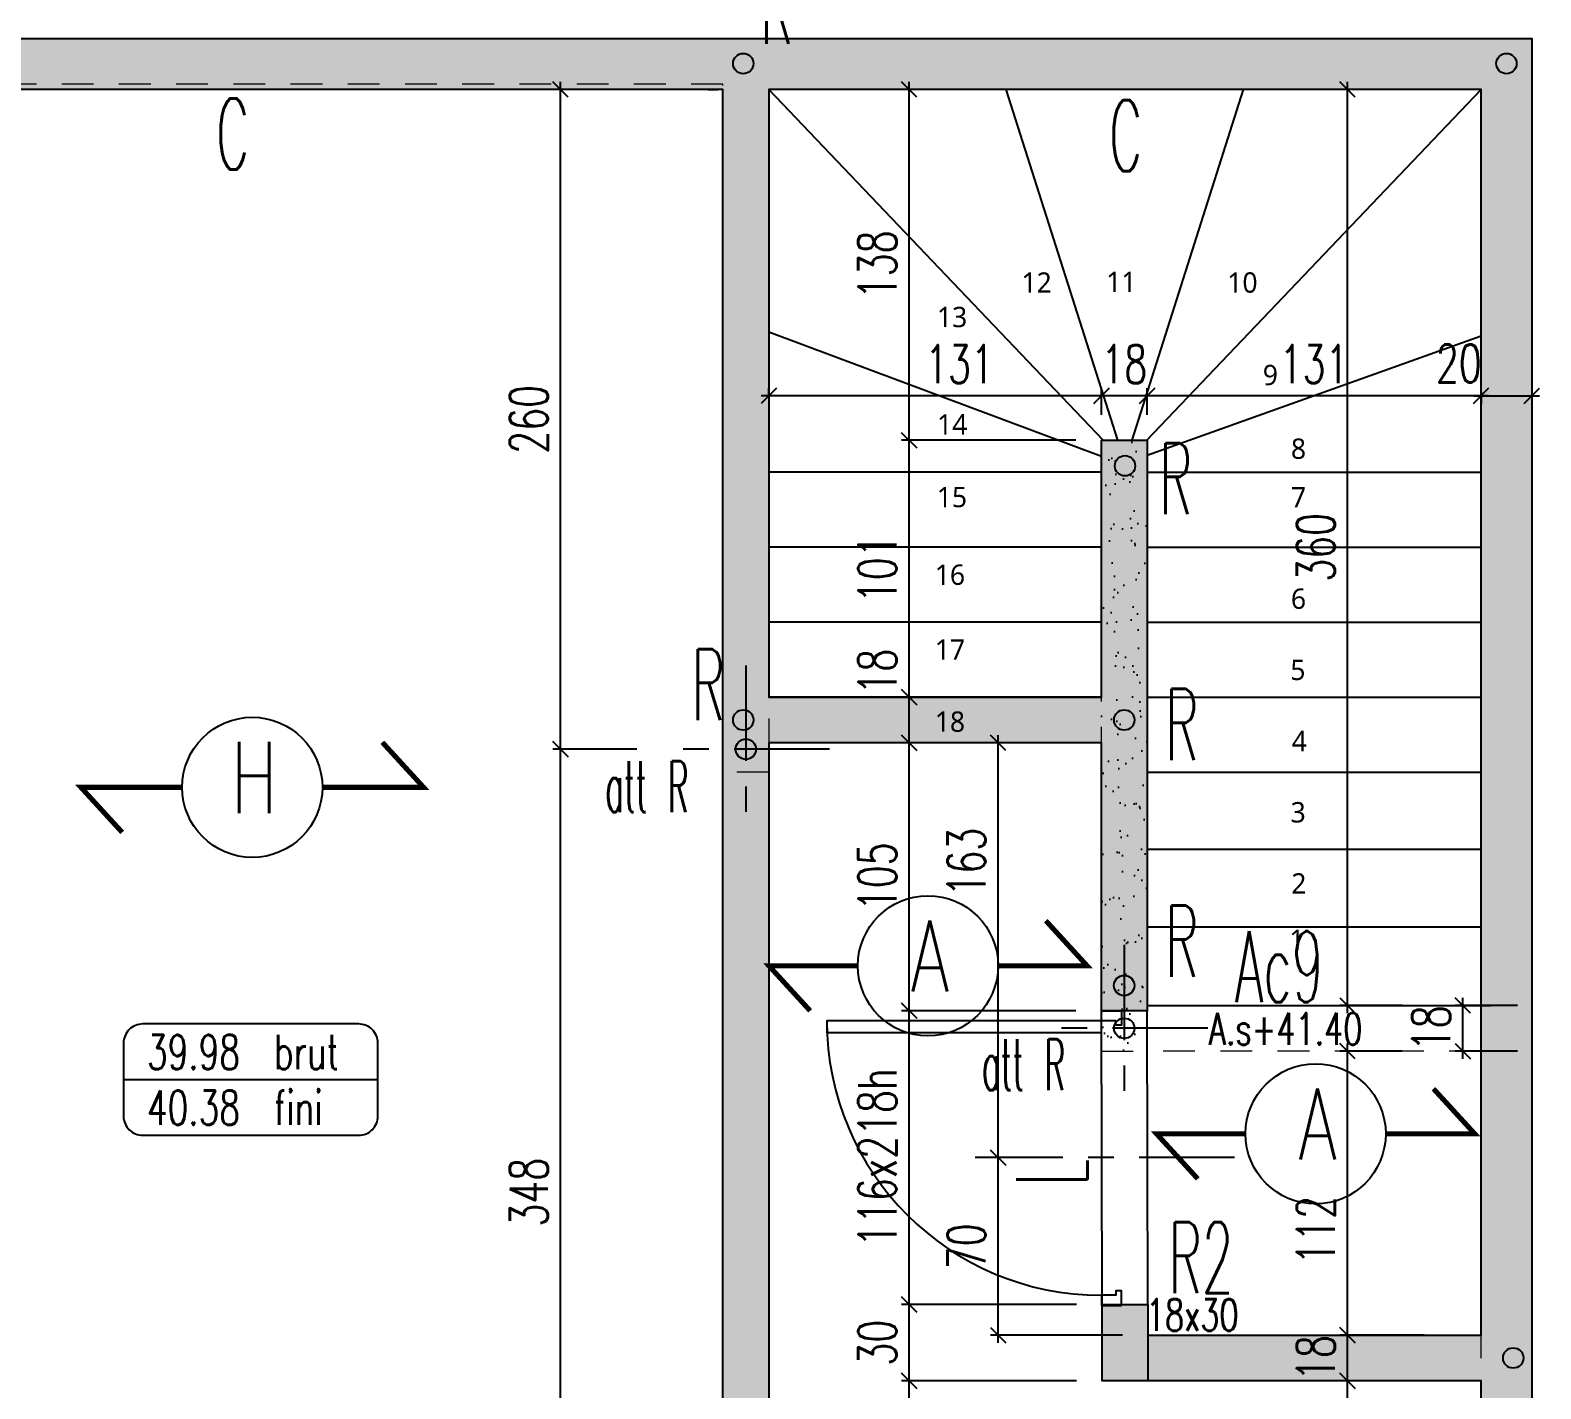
# Model space of a CAD drawing. Extents: x 308 to 437, y -199 to -146.
# Drawn here: x 398.06 to 404, y -170.17 to -164.83 of the extents above; entities that cross this region are included whole.
import ezdxf
from ezdxf.enums import TextEntityAlignment as Align

# ---------------------------------------------------------------- set-up
doc = ezdxf.new("R2010")
doc.units = 0
doc.header["$LTSCALE"] = 0.5
doc.header["$MEASUREMENT"] = 0
for name, pattern in [('AXES2', [1.125, 0.75, -0.125, 0.125, -0.125]), ('CACHE', [0.375, 0.25, -0.125]), ('CACHE2', [0.1875, 0.125, -0.0625]), ('DISCONTINU2', [0.375, 0.25, -0.125])]:
    doc.linetypes.add(name, pattern=pattern)
doc.layers.get('0').update_dxf_attribs({"linetype": 'CONTINUOUS'})
doc.layers.get('DEFPOINTS').update_dxf_attribs({"linetype": 'CONTINUOUS'})
for name, color, linetype in [('1_AJSA_circulv', 142, 'CONTINUOUS'), ('AXES', 6, 'AXES2'), ('COTATION', 7, 'CONTINUOUS'), ('HABILLAGE', 7, 'CONTINUOUS'), ('MURS', 3, 'CONTINUOUS'), ('PLANCHER', 7, 'CONTINUOUS'), ('POCHAGE', 254, 'CONTINUOUS'), ('POTEAUX', 1, 'CONTINUOUS'), ('POUTRES', 2, 'CONTINUOUS'), ('R-1', 7, 'DISCONTINU2'), ('RAID', 1, 'CONTINUOUS'), ('RDC', 7, 'DISCONTINU2'), ('REPERAGE', 4, 'CONTINUOUS'), ('REPERE-CHAI', 4, 'CONTINUOUS'), ('REPERE-POUT', 4, 'CONTINUOUS'), ('REPERE-RAID', 4, 'CONTINUOUS')]:
    doc.layers.add(name, color=color, linetype=linetype)
doc.styles.add('ROMANS8', font='romans.shx', dxfattribs={"width": 0.7})
doc.styles.get("Standard").update_dxf_attribs({"font": 'txt.shx'})
doc.styles.add('Trebuchet MS_3', font='trebuc.ttf', dxfattribs={"height": 200})
doc.dimstyles.new('COT50 cm', dxfattribs={"dimtxt": 0.15, "dimasz": 0.06, "dimexe": 0.03, "dimexo": 0.1, "dimgap": 0.05, "dimtad": 1, "dimdec": 0, "dimlfac": 100, "dimzin": 0, "dimdsep": 46, "dimtxsty": 'ROMANS8', "dimblk1": 'OBLIQUE', "dimblk2": 'OBLIQUE', "dimsah": 1, "dimcen": 0.03, "dimdle": 0.03, "dimclrt": 1, "dimadec": 0, "dimazin": 0, "dimtfac": 1, "dimtdec": 0, "dimtmove": 0, "dimatfit": 3, "dimfxl": 0, "dimtolj": 1, "dimtzin": 0, "dimlwd": -1, "dimlwe": -1, "dimarcsym": 0})
pattern_1 = [(37.5, (-513.79323, 160.44126), (-0.004409535, 0.134877664), [0, -0.1064, 0, -0.119, 0, -0.11375]), (7.5, (-513.79323, 160.44126), (0.12388437, 0.197550225), [0, -0.0574, 0, -0.0959, 0, -0.03675]), (327.5, (-513.87933, 160.44126), (0.21798993, 0.000396134), [0, -0.035, 0, -0.126, 0, -0.1645]), (317.5, (-513.87933, 160.44126), (0.21042886, 0.06143729), [0, -0.0175, 0, -0.0826, 0, -0.0945])]

# ---------------------------------------------------------------- blocks, each defined once
blk = doc.blocks.new('139')
at = {"layer": 'HABILLAGE', "color": 7}
blk.add_line((-0.6648, 0), (0.6648, 0), dxfattribs=at)
at = {"layer": 'HABILLAGE'}
blk.add_lwpolyline([(-0.5648, -0.291), (0.5648, -0.291, 0.414214), (0.6648, -0.191), (0.6648, 0.191, 0.414214), (0.5648, 0.291), (-0.5648, 0.291, 0.414214), (-0.6648, 0.191), (-0.6648, -0.191, 0.414214)], format="xyb", close=True, dxfattribs=at)
at = {"layer": 'HABILLAGE', "color": 1, "width": 0.7}
for s, p in [('brut', (0.1215, 0.054)), ('fini', (0.1215, -0.237))]:
    blk.add_text(s, height=0.18, dxfattribs=at).set_placement(p)
for tag, p in [('NIVBRUT', (-0.5425, 0.054)), ('NIVFINI', (-0.5425, -0.237))]:
    blk.add_attdef(tag, p, '', height=0.18, dxfattribs=at)
blk = doc.blocks.new('_Oblique')
at = {"layer": 'COTATION', "color": 0, "lineweight": -2}
blk.add_line((-0.5, -0.5), (0.5, 0.5), dxfattribs=at)
blk = doc.blocks.new('*D883')
at = {"layer": 'COTATION', "color": 0, "transparency": 16777216}
for p, q in [((403.9699, -162.5963), (403.9699, -161.5663)), ((410.7197, -162.5963), (410.7197, -161.5663)), ((403.9399, -161.5963), (410.7497, -161.5963))]:
    blk.add_line(p, q, dxfattribs=at)
at = {"layer": 'DEFPOINTS', "color": 0, "transparency": 16777216}
for p in [(410.7197, -161.5963), (403.9699, -164.2028), (410.7197, -164.8613)]:
    blk.add_point(p, dxfattribs=at)
at = {"layer": 'COTATION', "color": 0, "transparency": 16777216, "xscale": 0.06, "yscale": 0.06, "zscale": 0.06, "rotation": 180}
blk.add_blockref('_Oblique', (403.9699, -161.5963), dxfattribs=at)
at = {"layer": 'COTATION', "color": 0, "transparency": 16777216, "xscale": 0.06, "yscale": 0.06, "zscale": 0.06}
blk.add_blockref('_Oblique', (410.7197, -161.5963), dxfattribs=at)
at = {"layer": 'COTATION', "color": 1, "transparency": 16777216, "insert": (407.3448, -161.4713), "char_height": 0.15, "attachment_point": 5, "style": 'ROMANS8'}
blk.add_mtext('\\A1;675', dxfattribs=at)
blk = doc.blocks.new('*D899')
at = {"layer": 'COTATION', "color": 0, "transparency": 16777216}
for p, q in [((384.5527, -164.5643), (384.5527, -163.9556)), ((403.9697, -164.7613), (403.9697, -163.9556)), ((384.5227, -163.9856), (403.9997, -163.9856))]:
    blk.add_line(p, q, dxfattribs=at)
at = {"layer": 'DEFPOINTS', "color": 0, "transparency": 16777216}
for p in [(403.9697, -163.9856), (384.5527, -164.6643), (403.9697, -164.8613)]:
    blk.add_point(p, dxfattribs=at)
at = {"layer": 'COTATION', "color": 0, "transparency": 16777216, "xscale": 0.06, "yscale": 0.06, "zscale": 0.06, "rotation": 180}
blk.add_blockref('_Oblique', (384.5527, -163.9856), dxfattribs=at)
at = {"layer": 'COTATION', "color": 0, "transparency": 16777216, "xscale": 0.06, "yscale": 0.06, "zscale": 0.06}
blk.add_blockref('_Oblique', (403.9697, -163.9856), dxfattribs=at)
at = {"layer": 'COTATION', "color": 1, "transparency": 16777216, "insert": (394.2612, -163.8606), "char_height": 0.15, "attachment_point": 5, "style": 'ROMANS8'}
blk.add_mtext('\\A1;1942', dxfattribs=at)
blk = doc.blocks.new('*D900')
at = {"layer": 'COTATION', "color": 0, "transparency": 16777216}
for p, q in [((403.9697, -164.7613), (403.9697, -163.9556)), ((404.0097, -164.7613), (404.0097, -163.9556)), ((403.9697, -163.9856), (403.9097, -163.9856)), ((403.9697, -163.9856), (404.0097, -163.9856)), ((404.0097, -163.9856), (404.0697, -163.9856))]:
    blk.add_line(p, q, dxfattribs=at)
at = {"layer": 'DEFPOINTS', "color": 0, "transparency": 16777216}
for p in [(404.0097, -163.9856), (403.9697, -164.8613), (404.0097, -164.8613)]:
    blk.add_point(p, dxfattribs=at)
at = {"layer": 'COTATION', "color": 0, "transparency": 16777216, "xscale": 0.06, "yscale": 0.06, "zscale": 0.06}
blk.add_blockref('_Oblique', (403.9697, -163.9856), dxfattribs=at)
at = {"layer": 'COTATION', "color": 0, "transparency": 16777216, "xscale": 0.06, "yscale": 0.06, "zscale": 0.06, "rotation": 180}
blk.add_blockref('_Oblique', (404.0097, -163.9856), dxfattribs=at)
at = {"layer": 'COTATION', "color": 1, "transparency": 16777216, "insert": (403.9222, -163.7753), "char_height": 0.15, "attachment_point": 5, "style": 'ROMANS8'}
blk.add_mtext('\\A1;4', dxfattribs=at)
blk = doc.blocks.new('*D901')
at = {"layer": 'COTATION', "color": 0, "transparency": 16777216}
for p, q in [((404.0097, -164.7613), (404.0097, -163.9556)), ((404.4496, -164.5224), (404.4496, -163.9556)), ((403.9797, -163.9856), (404.4796, -163.9856))]:
    blk.add_line(p, q, dxfattribs=at)
at = {"layer": 'DEFPOINTS', "color": 0, "transparency": 16777216}
for p in [(404.4496, -163.9856), (404.4496, -164.6224), (404.0097, -164.8613)]:
    blk.add_point(p, dxfattribs=at)
at = {"layer": 'COTATION', "color": 0, "transparency": 16777216, "xscale": 0.06, "yscale": 0.06, "zscale": 0.06, "rotation": 180}
blk.add_blockref('_Oblique', (404.0097, -163.9856), dxfattribs=at)
at = {"layer": 'COTATION', "color": 0, "transparency": 16777216, "xscale": 0.06, "yscale": 0.06, "zscale": 0.06}
blk.add_blockref('_Oblique', (404.4496, -163.9856), dxfattribs=at)
at = {"layer": 'COTATION', "color": 1, "transparency": 16777216, "insert": (404.2296, -163.8606), "char_height": 0.15, "attachment_point": 5, "style": 'ROMANS8'}
blk.add_mtext('\\A1;44', dxfattribs=at)
blk = doc.blocks.new('*D1188')
at = {"layer": 'COTATION', "color": 0, "transparency": 16777216}
for p, q in [((400.1499, -171.1712), (400.1499, -167.6266)), ((400.4496, -167.6566), (400.1199, -167.6566)), ((400.1499, -171.1412), (400.1199, -171.1412))]:
    blk.add_line(p, q, dxfattribs=at)
at = {"layer": 'DEFPOINTS', "color": 0, "transparency": 16777216}
for p in [(400.1499, -167.6566), (400.5496, -167.6566), (400.2347, -171.1412)]:
    blk.add_point(p, dxfattribs=at)
at = {"layer": 'COTATION', "color": 0, "transparency": 16777216, "xscale": 0.06, "yscale": 0.06, "zscale": 0.06}
for p, rotation in [((400.1499, -167.6566), 90), ((400.1499, -171.1412), 270)]:
    blk.add_blockref('_Oblique', p, dxfattribs=dict(at, rotation=rotation))
at = {"layer": 'COTATION', "color": 1, "transparency": 16777216, "insert": (400.0249, -169.3989), "char_height": 0.15, "attachment_point": 5, "rotation": 90, "style": 'ROMANS8'}
blk.add_mtext('\\A1;348', dxfattribs=at)
blk = doc.blocks.new('*D1189')
at = {"layer": 'COTATION', "color": 0, "transparency": 16777216}
for p, q in [((400.4001, -165.0614), (400.1199, -165.0614)), ((400.1499, -167.6866), (400.1499, -165.0314)), ((400.4496, -167.6566), (400.1199, -167.6566))]:
    blk.add_line(p, q, dxfattribs=at)
at = {"layer": 'DEFPOINTS', "color": 0, "transparency": 16777216}
for p in [(400.1499, -165.0614), (400.5001, -165.0614), (400.5496, -167.6566)]:
    blk.add_point(p, dxfattribs=at)
at = {"layer": 'COTATION', "color": 0, "transparency": 16777216, "xscale": 0.06, "yscale": 0.06, "zscale": 0.06}
for p, rotation in [((400.1499, -165.0614), 90), ((400.1499, -167.6566), 270)]:
    blk.add_blockref('_Oblique', p, dxfattribs=dict(at, rotation=rotation))
at = {"layer": 'COTATION', "color": 1, "transparency": 16777216, "insert": (400.0249, -166.359), "char_height": 0.15, "attachment_point": 5, "rotation": 90, "style": 'ROMANS8'}
blk.add_mtext('\\A1;260', dxfattribs=at)
blk = doc.blocks.new('*D1190')
at = {"layer": 'COTATION', "color": 0, "transparency": 16777216}
for p, q in [((401.5207, -171.4763), (401.5207, -170.111)), ((402.1793, -170.141), (401.4907, -170.141)), ((402.1175, -171.4463), (401.4907, -171.4463))]:
    blk.add_line(p, q, dxfattribs=at)
at = {"layer": 'DEFPOINTS', "color": 0, "transparency": 16777216}
for p in [(401.5207, -170.141), (402.2793, -170.141), (402.2175, -171.4463)]:
    blk.add_point(p, dxfattribs=at)
at = {"layer": 'COTATION', "color": 0, "transparency": 16777216, "xscale": 0.06, "yscale": 0.06, "zscale": 0.06}
for p, rotation in [((401.5207, -170.141), 90), ((401.5207, -171.4463), 270)]:
    blk.add_blockref('_Oblique', p, dxfattribs=dict(at, rotation=rotation))
at = {"layer": 'COTATION', "color": 1, "transparency": 16777216, "insert": (401.3957, -170.7936), "char_height": 0.15, "attachment_point": 5, "rotation": 90, "style": 'ROMANS8'}
blk.add_mtext('\\A1;131', dxfattribs=at)
blk = doc.blocks.new('*D1191')
at = {"layer": 'COTATION', "color": 0, "transparency": 16777216}
for p, q in [((401.5207, -170.171), (401.5207, -169.811)), ((402.1792, -169.841), (401.4907, -169.841)), ((402.1793, -170.141), (401.4907, -170.141))]:
    blk.add_line(p, q, dxfattribs=at)
at = {"layer": 'DEFPOINTS', "color": 0, "transparency": 16777216}
for p in [(401.5207, -169.841), (402.2792, -169.841), (402.2793, -170.141)]:
    blk.add_point(p, dxfattribs=at)
at = {"layer": 'COTATION', "color": 0, "transparency": 16777216, "xscale": 0.06, "yscale": 0.06, "zscale": 0.06}
for p, rotation in [((401.5207, -169.841), 90), ((401.5207, -170.141), 270)]:
    blk.add_blockref('_Oblique', p, dxfattribs=dict(at, rotation=rotation))
at = {"layer": 'COTATION', "color": 1, "transparency": 16777216, "insert": (401.3957, -169.991), "char_height": 0.15, "attachment_point": 5, "rotation": 90, "style": 'ROMANS8'}
blk.add_mtext('\\A1;30', dxfattribs=at)
blk = doc.blocks.new('*D1192')
at = {"layer": 'COTATION', "color": 0, "transparency": 16777216}
for p, q in [((402.1766, -168.685), (401.4907, -168.685)), ((401.5207, -169.871), (401.5207, -168.655)), ((402.1792, -169.841), (401.4907, -169.841))]:
    blk.add_line(p, q, dxfattribs=at)
at = {"layer": 'DEFPOINTS', "color": 0, "transparency": 16777216}
for p in [(401.5207, -168.685), (402.2766, -168.685), (402.2792, -169.841)]:
    blk.add_point(p, dxfattribs=at)
at = {"layer": 'COTATION', "color": 0, "transparency": 16777216, "xscale": 0.06, "yscale": 0.06, "zscale": 0.06}
for p, rotation in [((401.5207, -168.685), 90), ((401.5207, -169.841), 270)]:
    blk.add_blockref('_Oblique', p, dxfattribs=dict(at, rotation=rotation))
at = {"layer": 'COTATION', "color": 1, "transparency": 16777216, "insert": (401.3957, -169.263), "char_height": 0.15, "attachment_point": 5, "rotation": 90, "style": 'ROMANS8'}
blk.add_mtext('\\A1;116x218h', dxfattribs=at)
blk = doc.blocks.new('*D1193')
at = {"layer": 'COTATION', "color": 0, "transparency": 16777216}
for p, q in [((401.9978, -167.6317), (401.4907, -167.6317)), ((401.5207, -168.715), (401.5207, -167.6017)), ((402.1766, -168.685), (401.4907, -168.685))]:
    blk.add_line(p, q, dxfattribs=at)
at = {"layer": 'DEFPOINTS', "color": 0, "transparency": 16777216}
for p in [(401.5207, -167.6317), (402.0978, -167.6317), (402.2766, -168.685)]:
    blk.add_point(p, dxfattribs=at)
at = {"layer": 'COTATION', "color": 0, "transparency": 16777216, "xscale": 0.06, "yscale": 0.06, "zscale": 0.06}
for p, rotation in [((401.5207, -167.6317), 90), ((401.5207, -168.685), 270)]:
    blk.add_blockref('_Oblique', p, dxfattribs=dict(at, rotation=rotation))
at = {"layer": 'COTATION', "color": 1, "transparency": 16777216, "insert": (401.3957, -168.1583), "char_height": 0.15, "attachment_point": 5, "rotation": 90, "style": 'ROMANS8'}
blk.add_mtext('\\A1;105', dxfattribs=at)
blk = doc.blocks.new('*D1194')
at = {"layer": 'COTATION', "color": 0, "transparency": 16777216}
for p, q in [((401.9978, -167.4516), (401.4907, -167.4516)), ((401.5207, -167.6617), (401.5207, -167.4216)), ((401.9978, -167.6317), (401.4907, -167.6317))]:
    blk.add_line(p, q, dxfattribs=at)
at = {"layer": 'DEFPOINTS', "color": 0, "transparency": 16777216}
for p in [(401.5207, -167.4516), (402.0978, -167.4516), (402.0978, -167.6317)]:
    blk.add_point(p, dxfattribs=at)
at = {"layer": 'COTATION', "color": 0, "transparency": 16777216, "xscale": 0.06, "yscale": 0.06, "zscale": 0.06}
for p, rotation in [((401.5207, -167.4516), 90), ((401.5207, -167.6317), 270)]:
    blk.add_blockref('_Oblique', p, dxfattribs=dict(at, rotation=rotation))
at = {"layer": 'COTATION', "color": 1, "transparency": 16777216, "insert": (401.3957, -167.3516), "char_height": 0.15, "attachment_point": 5, "rotation": 90, "style": 'ROMANS8'}
blk.add_mtext('\\A1;18', dxfattribs=at)
blk = doc.blocks.new('*D1195')
at = {"layer": 'COTATION', "color": 0, "transparency": 16777216}
for p, q in [((402.1767, -166.4416), (401.4907, -166.4416)), ((401.5207, -167.4816), (401.5207, -166.4116)), ((401.9978, -167.4516), (401.4907, -167.4516))]:
    blk.add_line(p, q, dxfattribs=at)
at = {"layer": 'DEFPOINTS', "color": 0, "transparency": 16777216}
for p in [(401.5207, -166.4416), (402.2767, -166.4416), (402.0978, -167.4516)]:
    blk.add_point(p, dxfattribs=at)
at = {"layer": 'COTATION', "color": 0, "transparency": 16777216, "xscale": 0.06, "yscale": 0.06, "zscale": 0.06}
for p, rotation in [((401.5207, -166.4416), 90), ((401.5207, -167.4516), 270)]:
    blk.add_blockref('_Oblique', p, dxfattribs=dict(at, rotation=rotation))
at = {"layer": 'COTATION', "color": 1, "transparency": 16777216, "insert": (401.3957, -166.9466), "char_height": 0.15, "attachment_point": 5, "rotation": 90, "style": 'ROMANS8'}
blk.add_mtext('\\A1;101', dxfattribs=at)
blk = doc.blocks.new('*D1196')
at = {"layer": 'COTATION', "color": 0, "transparency": 16777216}
for p, q in [((401.9883, -165.0613), (401.4907, -165.0613)), ((401.5207, -166.4716), (401.5207, -165.0313)), ((402.1767, -166.4416), (401.4907, -166.4416))]:
    blk.add_line(p, q, dxfattribs=at)
at = {"layer": 'DEFPOINTS', "color": 0, "transparency": 16777216}
for p in [(401.5207, -165.0613), (402.0883, -165.0613), (402.2767, -166.4416)]:
    blk.add_point(p, dxfattribs=at)
at = {"layer": 'COTATION', "color": 0, "transparency": 16777216, "xscale": 0.06, "yscale": 0.06, "zscale": 0.06}
for p, rotation in [((401.5207, -165.0613), 90), ((401.5207, -166.4416), 270)]:
    blk.add_blockref('_Oblique', p, dxfattribs=dict(at, rotation=rotation))
at = {"layer": 'COTATION', "color": 1, "transparency": 16777216, "insert": (401.3957, -165.7514), "char_height": 0.15, "attachment_point": 5, "rotation": 90, "style": 'ROMANS8'}
blk.add_mtext('\\A1;138', dxfattribs=at)
blk = doc.blocks.new('*D1202')
at = {"layer": 'COTATION', "color": 0, "transparency": 16777216}
for p, q in [((403.2449, -171.4763), (403.2449, -170.111)), ((403.5455, -170.141), (403.2149, -170.141)), ((403.4483, -171.4463), (403.2149, -171.4463))]:
    blk.add_line(p, q, dxfattribs=at)
at = {"layer": 'DEFPOINTS', "color": 0, "transparency": 16777216}
for p in [(403.2449, -170.141), (403.6455, -170.141), (403.5483, -171.4463)]:
    blk.add_point(p, dxfattribs=at)
at = {"layer": 'COTATION', "color": 0, "transparency": 16777216, "xscale": 0.06, "yscale": 0.06, "zscale": 0.06}
for p, rotation in [((403.2449, -170.141), 90), ((403.2449, -171.4463), 270)]:
    blk.add_blockref('_Oblique', p, dxfattribs=dict(at, rotation=rotation))
at = {"layer": 'COTATION', "color": 1, "transparency": 16777216, "insert": (403.1199, -170.8995), "char_height": 0.15, "attachment_point": 5, "rotation": 90, "style": 'ROMANS8'}
blk.add_mtext('\\A1;131', dxfattribs=at)
blk = doc.blocks.new('*D1203')
at = {"layer": 'COTATION', "color": 0, "transparency": 16777216}
for p, q in [((403.2449, -170.171), (403.2449, -169.9309)), ((403.5455, -169.9609), (403.2149, -169.9609)), ((403.5455, -170.141), (403.2149, -170.141))]:
    blk.add_line(p, q, dxfattribs=at)
at = {"layer": 'DEFPOINTS', "color": 0, "transparency": 16777216}
for p in [(403.2449, -169.9609), (403.6455, -169.9609), (403.6455, -170.141)]:
    blk.add_point(p, dxfattribs=at)
at = {"layer": 'COTATION', "color": 0, "transparency": 16777216, "xscale": 0.06, "yscale": 0.06, "zscale": 0.06}
for p, rotation in [((403.2449, -169.9609), 90), ((403.2449, -170.141), 270)]:
    blk.add_blockref('_Oblique', p, dxfattribs=dict(at, rotation=rotation))
at = {"layer": 'COTATION', "color": 1, "transparency": 16777216, "insert": (403.1199, -170.051), "char_height": 0.15, "attachment_point": 5, "rotation": 90, "style": 'ROMANS8'}
blk.add_mtext('\\A1;18', dxfattribs=at)
blk = doc.blocks.new('*D1204')
at = {"layer": 'COTATION', "color": 0, "transparency": 16777216}
for p, q in [((403.2449, -169.9909), (403.2449, -168.8142)), ((403.4597, -168.8442), (403.2149, -168.8442)), ((403.5455, -169.9609), (403.2149, -169.9609))]:
    blk.add_line(p, q, dxfattribs=at)
at = {"layer": 'DEFPOINTS', "color": 0, "transparency": 16777216}
for p in [(403.2449, -168.8442), (403.5597, -168.8442), (403.6455, -169.9609)]:
    blk.add_point(p, dxfattribs=at)
at = {"layer": 'COTATION', "color": 0, "transparency": 16777216, "xscale": 0.06, "yscale": 0.06, "zscale": 0.06}
for p, rotation in [((403.2449, -168.8442), 90), ((403.2449, -169.9609), 270)]:
    blk.add_blockref('_Oblique', p, dxfattribs=dict(at, rotation=rotation))
at = {"layer": 'COTATION', "color": 1, "transparency": 16777216, "insert": (403.1199, -169.5489), "char_height": 0.15, "attachment_point": 5, "rotation": 90, "style": 'ROMANS8'}
blk.add_mtext('\\A1;112', dxfattribs=at)
blk = doc.blocks.new('*D1205')
at = {"layer": 'COTATION', "color": 0, "transparency": 16777216}
for p, q in [((403.6984, -168.8742), (403.6984, -168.6342)), ((403.9133, -168.6642), (403.6684, -168.6642)), ((403.9133, -168.8442), (403.6684, -168.8442))]:
    blk.add_line(p, q, dxfattribs=at)
at = {"layer": 'DEFPOINTS', "color": 0, "transparency": 16777216}
for p in [(403.6984, -168.6642), (404.0133, -168.6642), (404.0133, -168.8442)]:
    blk.add_point(p, dxfattribs=at)
at = {"layer": 'COTATION', "color": 0, "transparency": 16777216, "xscale": 0.06, "yscale": 0.06, "zscale": 0.06}
for p, rotation in [((403.6984, -168.6642), 90), ((403.6984, -168.8442), 270)]:
    blk.add_blockref('_Oblique', p, dxfattribs=dict(at, rotation=rotation))
at = {"layer": 'COTATION', "color": 1, "transparency": 16777216, "insert": (403.5734, -168.7542), "char_height": 0.15, "attachment_point": 5, "rotation": 90, "style": 'ROMANS8'}
blk.add_mtext('\\A1;18', dxfattribs=at)
blk = doc.blocks.new('*D1206')
at = {"layer": 'COTATION', "color": 0, "transparency": 16777216}
for p, q in [((403.5108, -165.0613), (403.2149, -165.0613)), ((403.2449, -168.6942), (403.2449, -165.0313)), ((403.4597, -168.6642), (403.2149, -168.6642))]:
    blk.add_line(p, q, dxfattribs=at)
at = {"layer": 'DEFPOINTS', "color": 0, "transparency": 16777216}
for p in [(403.2449, -165.0613), (403.6108, -165.0613), (403.5597, -168.6642)]:
    blk.add_point(p, dxfattribs=at)
at = {"layer": 'COTATION', "color": 0, "transparency": 16777216, "xscale": 0.06, "yscale": 0.06, "zscale": 0.06}
for p, rotation in [((403.2449, -165.0613), 90), ((403.2449, -168.6642), 270)]:
    blk.add_blockref('_Oblique', p, dxfattribs=dict(at, rotation=rotation))
at = {"layer": 'COTATION', "color": 1, "transparency": 16777216, "insert": (403.1199, -166.8627), "char_height": 0.15, "attachment_point": 5, "rotation": 90, "style": 'ROMANS8'}
blk.add_mtext('\\A1;360', dxfattribs=at)
blk = doc.blocks.new('*D1630')
at = {"layer": 'COTATION', "color": 0, "transparency": 16777216}
for p, q in [((403.7396, -166.267), (403.9998, -166.267)), ((403.7696, -166.2531), (403.7696, -166.297)), ((403.9698, -166.2532), (403.9698, -166.297))]:
    blk.add_line(p, q, dxfattribs=at)
at = {"layer": 'DEFPOINTS', "color": 0, "transparency": 16777216}
for p in [(403.7696, -166.1531), (403.9698, -166.1532), (403.9698, -166.267)]:
    blk.add_point(p, dxfattribs=at)
at = {"layer": 'COTATION', "color": 0, "transparency": 16777216, "xscale": 0.06, "yscale": 0.06, "zscale": 0.06, "rotation": 180}
blk.add_blockref('_Oblique', (403.7696, -166.267), dxfattribs=at)
at = {"layer": 'COTATION', "color": 0, "transparency": 16777216, "xscale": 0.06, "yscale": 0.06, "zscale": 0.06}
blk.add_blockref('_Oblique', (403.9698, -166.267), dxfattribs=at)
at = {"layer": 'COTATION', "color": 1, "transparency": 16777216, "insert": (403.6822, -166.1391), "char_height": 0.15, "attachment_point": 5, "style": 'ROMANS8'}
blk.add_mtext('\\A1;20', dxfattribs=at)
blk = doc.blocks.new('*D1631')
at = {"layer": 'COTATION', "color": 0, "transparency": 16777216}
for p, q in [((403.7996, -166.267), (402.4266, -166.267)), ((402.4566, -166.3416), (402.4566, -166.237)), ((403.7696, -166.2531), (403.7696, -166.297))]:
    blk.add_line(p, q, dxfattribs=at)
at = {"layer": 'DEFPOINTS', "color": 0, "transparency": 16777216}
for p in [(403.7696, -166.1531), (402.4566, -166.267), (402.4566, -166.4416)]:
    blk.add_point(p, dxfattribs=at)
at = {"layer": 'COTATION', "color": 0, "transparency": 16777216, "xscale": 0.06, "yscale": 0.06, "zscale": 0.06, "rotation": 180}
blk.add_blockref('_Oblique', (402.4566, -166.267), dxfattribs=at)
at = {"layer": 'COTATION', "color": 0, "transparency": 16777216, "xscale": 0.06, "yscale": 0.06, "zscale": 0.06}
blk.add_blockref('_Oblique', (403.7696, -166.267), dxfattribs=at)
at = {"layer": 'COTATION', "color": 1, "transparency": 16777216, "insert": (403.1131, -166.142), "char_height": 0.15, "attachment_point": 5, "style": 'ROMANS8'}
blk.add_mtext('\\A1;131', dxfattribs=at)
blk = doc.blocks.new('*D1632')
at = {"layer": 'COTATION', "color": 0, "transparency": 16777216}
for p, q in [((402.4866, -166.267), (402.2467, -166.267)), ((402.2767, -166.3416), (402.2767, -166.237)), ((402.4566, -166.3416), (402.4566, -166.237))]:
    blk.add_line(p, q, dxfattribs=at)
at = {"layer": 'DEFPOINTS', "color": 0, "transparency": 16777216}
for p in [(402.2767, -166.267), (402.2767, -166.4416), (402.4566, -166.4416)]:
    blk.add_point(p, dxfattribs=at)
at = {"layer": 'COTATION', "color": 0, "transparency": 16777216, "xscale": 0.06, "yscale": 0.06, "zscale": 0.06, "rotation": 180}
blk.add_blockref('_Oblique', (402.2767, -166.267), dxfattribs=at)
at = {"layer": 'COTATION', "color": 0, "transparency": 16777216, "xscale": 0.06, "yscale": 0.06, "zscale": 0.06}
blk.add_blockref('_Oblique', (402.4566, -166.267), dxfattribs=at)
at = {"layer": 'COTATION', "color": 1, "transparency": 16777216, "insert": (402.3667, -166.142), "char_height": 0.15, "attachment_point": 5, "style": 'ROMANS8'}
blk.add_mtext('\\A1;18', dxfattribs=at)
blk = doc.blocks.new('*D1633')
at = {"layer": 'COTATION', "color": 0, "transparency": 16777216}
for p, q in [((402.3067, -166.267), (400.9387, -166.267)), ((400.9687, -166.2671), (400.9687, -166.237)), ((402.2767, -166.3416), (402.2767, -166.237))]:
    blk.add_line(p, q, dxfattribs=at)
at = {"layer": 'DEFPOINTS', "color": 0, "transparency": 16777216}
for p in [(400.9687, -166.267), (400.9687, -166.3671), (402.2767, -166.4416)]:
    blk.add_point(p, dxfattribs=at)
at = {"layer": 'COTATION', "color": 0, "transparency": 16777216, "xscale": 0.06, "yscale": 0.06, "zscale": 0.06, "rotation": 180}
blk.add_blockref('_Oblique', (400.9687, -166.267), dxfattribs=at)
at = {"layer": 'COTATION', "color": 0, "transparency": 16777216, "xscale": 0.06, "yscale": 0.06, "zscale": 0.06}
blk.add_blockref('_Oblique', (402.2767, -166.267), dxfattribs=at)
at = {"layer": 'COTATION', "color": 1, "transparency": 16777216, "insert": (401.7187, -166.142), "char_height": 0.15, "attachment_point": 5, "style": 'ROMANS8'}
blk.add_mtext('\\A1;131', dxfattribs=at)
blk = doc.blocks.new('A$C6B096A38')
at = {"layer": 'POCHAGE'}
h = blk.add_hatch(dxfattribs=at)
h.set_pattern_fill('AR-SAND', color=0, scale=0.07)
h.set_pattern_definition(pattern_1)
h.paths.add_polyline_path([(43.5138, -7.1593), (42.1366, -7.1593), (42.1366, -4.6), (44.7104, -4.6), (44.7104, -9.075), (44.8905, -9.075), (44.8905, -4.6), (50.7938, -4.6), (50.7938, -9.28), (50.9738, -9.28), (50.9738, -4.6), (54.6925, -4.6), (54.6924, -7.3053), (54.8725, -7.3053), (54.8725, -4.62), (57.6737, -4.62), (57.6737, -11.185), (57.8734, -11.185), (57.8738, -4.42), (38.3569, -4.42), (38.3569, -4.6), (41.9566, -4.6), (41.9566, -7.5093), (42.1366, -7.5093), (42.1366, -7.3393), (43.3338, -7.3393), (43.3338, -9.075), (43.5138, -9.075)])
h = blk.add_hatch(dxfattribs=at)
h.set_pattern_fill('AR-SAND', color=0, scale=0.07)
h.set_pattern_definition(pattern_1)
h.paths.add_polyline_path([(56.3604, -6.0026), (56.1804, -6.0026), (56.1804, -8.403), (56.3604, -8.403)])
at = {"layer": 'AXES', "color": 1}
for p, q in [((54.7826, -6.8864), (54.7826, -7.5442)), ((55.1115, -7.2153), (54.4537, -7.2153)), ((56.2707, -7.9841), (56.2707, -8.6418)), ((56.5995, -8.313), (55.9418, -8.313))]:
    blk.add_line(p, q, dxfattribs=at)
at = {"layer": 'RAID'}
for centre in [(54.7826, -7.2153), (56.2707, -8.313)]:
    blk.add_circle(centre, 0.04, dxfattribs=at)
at = {"layer": 'RDC', "linetype": 'CACHE', "lineweight": 15}
blk.add_line((57.6738, -8.223), (57.6738, -8.223), dxfattribs=at)
for points in [[(57.8734, -11.185), (57.6737, -11.185), (57.6737, -4.62), (54.8725, -4.62), (54.8725, -7.3053), (54.6924, -7.3053), (54.6925, -4.6), (50.9738, -4.6)], [(38.3569, -4.42), (57.8738, -4.42), (57.8734, -11.185)], [(56.3604, -8.223), (57.6737, -8.223)], [(57.6737, -8.403), (56.3604, -8.403)]]:
    blk.add_lwpolyline(points, dxfattribs=at)
blk.add_lwpolyline([(56.1804, -8.403), (56.3604, -8.403), (56.3604, -6.0026), (56.1804, -6.0026)], close=True, dxfattribs=at)
blk = doc.blocks.new('A$C107C5660')
for p, q in [((0, 0), (0, 0.07)), ((1.0196, 0), (1.0196, 0.07))]:
    blk.add_line(p, q)
for points in [[(0, 0.07), (0.0175, 0.07), (0.0175, 0.07), (0.05, 0.07), (0.05, 0.05), (0.035, 0.05), (0.035, 0), (0.025, 0), (0.025, 0), (0, 0)], [(1.0196, 0.07), (0.9871, 0.07), (0.9871, 0.07), (0.9696, 0.07), (0.9696, 0.05), (0.9846, 0.05), (0.9846, 0), (0.9946, 0), (0.9946, 0), (1.0196, 0)]]:
    blk.add_lwpolyline(points)
blk.add_lwpolyline([(0.075, 0), (0.035, 0), (0.035, -0.9496), (0.075, -0.9496)], close=True)
blk.add_arc((0.035, 0), 0.9496, 269.999, 359.999)
blk = doc.blocks.new('*D1822')
at = {"layer": 'COTATION', "color": 0, "transparency": 16777216}
for p, q in [((401.8709, -169.9909), (401.8709, -169.233)), ((402.0116, -169.263), (401.8409, -169.263)), ((402.3592, -169.9609), (401.8409, -169.9609))]:
    blk.add_line(p, q, dxfattribs=at)
at = {"layer": 'DEFPOINTS', "color": 0, "transparency": 16777216}
for p in [(401.8709, -169.263), (402.1116, -169.263), (402.4592, -169.9609)]:
    blk.add_point(p, dxfattribs=at)
at = {"layer": 'COTATION', "color": 0, "transparency": 16777216, "xscale": 0.06, "yscale": 0.06, "zscale": 0.06}
for p, rotation in [((401.8709, -169.263), 90), ((401.8709, -169.9609), 270)]:
    blk.add_blockref('_Oblique', p, dxfattribs=dict(at, rotation=rotation))
at = {"layer": 'COTATION', "color": 1, "transparency": 16777216, "insert": (401.7459, -169.6119), "char_height": 0.15, "attachment_point": 5, "rotation": 90, "style": 'ROMANS8'}
blk.add_mtext('\\A1;70', dxfattribs=at)
blk = doc.blocks.new('*D1823')
at = {"layer": 'COTATION', "color": 0, "transparency": 16777216}
for p, q in [((402.0066, -167.6317), (401.8409, -167.6317)), ((401.8709, -169.293), (401.8709, -167.6017)), ((402.0116, -169.263), (401.8409, -169.263))]:
    blk.add_line(p, q, dxfattribs=at)
at = {"layer": 'DEFPOINTS', "color": 0, "transparency": 16777216}
for p in [(401.8709, -167.6317), (402.1066, -167.6317), (402.1116, -169.263)]:
    blk.add_point(p, dxfattribs=at)
at = {"layer": 'COTATION', "color": 0, "transparency": 16777216, "xscale": 0.06, "yscale": 0.06, "zscale": 0.06}
for p, rotation in [((401.8709, -167.6317), 90), ((401.8709, -169.263), 270)]:
    blk.add_blockref('_Oblique', p, dxfattribs=dict(at, rotation=rotation))
at = {"layer": 'COTATION', "color": 1, "transparency": 16777216, "insert": (401.7459, -168.1008), "char_height": 0.15, "attachment_point": 5, "rotation": 90, "style": 'ROMANS8'}
blk.add_mtext('\\A1;163', dxfattribs=at)

msp = doc.modelspace()

# ---------------------------------------------------------------- hatches: boundary and pattern name
at = {"layer": 'POCHAGE'}
h = msp.add_hatch(color=256, dxfattribs=at)
h.dxf.hatch_style = 1
edge = h.paths.add_edge_path(flags=16)
edge.add_arc((396.9697, -164.9585), 0.04, 0, 360)
edge = h.paths.add_edge_path(flags=16)
edge.add_arc((400.8684, -164.9598), 0.04, 0, 360)
edge = h.paths.add_edge_path(flags=16)
edge.add_arc((400.8684, -167.5416), 0.04, 0, 360)
edge = h.paths.add_edge_path(flags=16)
edge.add_arc((402.3696, -166.5416), 0.04, 0, 360)
edge = h.paths.add_edge_path(flags=16)
edge.add_arc((402.3667, -167.5416), 0.04, 0, 360)
edge = h.paths.add_edge_path(flags=16)
edge.add_arc((403.8697, -164.9598), 0.04, 0, 360)
edge = h.paths.add_edge_path(flags=16)
edge.add_arc((402.3663, -168.586), 0.04, 0, 360)
edge = h.paths.add_edge_path(flags=16)
edge.add_arc((400.8684, -171.5263), 0.04, 0, 360)
edge = h.paths.add_edge_path(flags=16)
edge.add_arc((402.4647, -171.5268), 0.04, 0, 360)
edge = h.paths.add_edge_path(flags=16)
edge.add_arc((390.8965, -164.9575), 0.04, 0, 360)
edge = h.paths.add_edge_path(flags=16)
edge.add_arc((403.8897, -171.5263), 0.04, 0, 360)
edge = h.paths.add_edge_path(flags=16)
edge.add_arc((388.1428, -164.957), 0.04, 0, 360)
edge = h.paths.add_edge_path(flags=16)
edge.add_arc((382.0807, -164.9559), 0.04, 0, 360)
edge = h.paths.add_edge_path(flags=16)
edge.add_arc((382.0811, -162.7541), 0.04, 0, 360)
h.paths.add_polyline_path([(400.9684, -167.4516), (400.9687, -167.4516), (400.9687, -165.0612), (400.9687, -165.0613), (403.7696, -165.0613), (403.7696, -169.9609), (402.4592, -169.9609), (402.4592, -169.8409), (402.2793, -169.8409), (402.2793, -170.141), (403.7696, -170.141), (403.7696, -171.6263), (403.969, -171.6263), (403.969, -171.621), (403.9699, -164.8613), (382.173, -164.8613), (382.1728, -162.6513), (375.273, -162.6513), (375.273, -162.8513), (381.973, -162.8513), (381.9728, -169.9414), (382.1728, -169.9413), (382.173, -165.0613), (388.0528, -165.0613), (388.0528, -169.9412), (388.2328, -169.9412), (388.2328, -165.0613), (390.8066, -165.0613), (390.8065, -169.9412), (390.9866, -169.9412), (390.9866, -165.0613), (396.8899, -165.0613), (396.8899, -170.9414), (397.0699, -170.9414), (397.0699, -165.0613), (400.7886, -165.0614), (400.7886, -171.6264), (402.5637, -171.6263), (402.5637, -171.4463), (400.9687, -171.4463), (400.9687, -167.6316), (400.9684, -167.6316)])
h.paths.add_polyline_path([(402.2763, -167.4516), (402.2763, -167.6317), (402.2767, -167.6317), (402.2766, -168.685), (402.4566, -168.685), (402.4566, -166.4416), (402.2767, -166.4416), (402.2767, -167.4516)])
h = msp.add_hatch(color=256, dxfattribs=at)
h.dxf.hatch_style = 1
h.paths.add_polyline_path([(402.2763, -167.6317), (402.2763, -167.4516), (400.9684, -167.4516), (400.9684, -167.6316)])
h.paths.add_polyline_path([(401.6011, -167.6096), (401.7576, -167.6096), (401.7576, -167.4875), (401.6011, -167.4875)], flags=24)
at = {"layer": 'POTEAUX'}
h = msp.add_hatch(color=256, dxfattribs=at)
h.dxf.hatch_style = 1
h.paths.add_polyline_path([(402.4592, -170.1409), (402.2793, -170.1409), (402.2792, -169.8409), (402.4592, -169.8409)])
at = {"layer": 'RAID'}
for points in [[(400.8284, -164.9598, -1), (400.9084, -164.9598, -1)], [(403.8297, -164.9598, -1), (403.9097, -164.9598, -1)], [(402.3296, -166.5416, 1), (402.4096, -166.5416, 1)], [(400.8284, -167.5416, -1), (400.9084, -167.5416, -1)], [(402.3267, -167.5416, -1), (402.4067, -167.5416, -1)], [(402.3263, -168.586, -1), (402.4063, -168.586, -1)], [(403.8565, -170.051, -1), (403.9365, -170.051, -1)]]:
    msp.add_hatch(color=256, dxfattribs=at).paths.add_polyline_path(points)

# ---------------------------------------------------------------- linework, layer by layer
at = {"layer": '1_AJSA_circulv', "ltscale": 10}
for p, q in [((402.2836, -166.4416), (400.9687, -165.0613)), ((402.3408, -166.4416), (401.9025, -165.0613)), ((402.3979, -166.4416), (402.8362, -165.0613)), ((402.455, -166.4416), (403.7699, -165.0613)), ((402.2767, -166.5056), (400.9687, -166.0164)), ((402.4567, -166.5003), (403.7696, -166.0308)), ((402.2767, -166.5666), (400.9687, -166.5666)), ((402.2767, -166.8616), (400.9687, -166.8616)), ((402.2767, -167.1566), (400.9687, -167.1566)), ((402.2767, -167.4516), (400.9687, -167.4516))]:
    msp.add_line(p, q, dxfattribs=at)
at = {"layer": '1_AJSA_circulv'}
msp.add_line((402.4567, -166.5666), (403.7696, -166.5666), dxfattribs=at)
at = {"layer": '1_AJSA_circulv', "linetype": 'CACHE2', "ltscale": 100}
for p, q in [((402.4567, -166.8616), (403.7696, -166.8616)), ((402.4567, -167.1566), (403.7696, -167.1566)), ((402.4567, -167.4516), (403.7696, -167.4516)), ((402.4567, -167.7466), (403.7696, -167.7466)), ((403.7696, -168.0516), (402.4567, -168.0516)), ((403.7696, -168.3566), (402.4567, -168.3566))]:
    msp.add_line(p, q, dxfattribs=at)
at = {"layer": 'AXES', "color": 1}
msp.add_line((402.8003, -169.263), (401.7804, -169.263), dxfattribs=at)
at = {"layer": 'MURS', "color": 0}
msp.add_line((402.4565, -168.6642), (403.8098, -168.6642), dxfattribs=at)
at = {"layer": 'MURS'}
for points in [[(382.173, -164.8613), (403.9699, -164.8613), (403.9696, -171.6263)], [(400.7886, -171.6264), (400.7886, -165.0614), (397.0699, -165.0613)], [(403.7696, -171.6263), (403.7696, -170.141), (402.2793, -170.141), (402.2793, -169.8409), (402.4592, -169.8409), (402.4592, -169.9609), (403.7696, -169.9609), (403.7696, -165.0613), (400.9687, -165.0613), (400.9687, -167.4516), (402.2767, -167.4516), (402.2767, -166.4416), (402.4566, -166.4416), (402.4566, -168.685), (402.2766, -168.685), (402.2767, -167.6317), (400.9687, -167.6316), (400.9687, -171.4463)]]:
    msp.add_lwpolyline(points, dxfattribs=at)
at = {"layer": 'PLANCHER', "color": 1, "const_width": 0.02}
for points in [[(399.2131, -167.8065), (399.6112, -167.8065), (399.4489, -167.6293)], [(398.6618, -167.8065), (398.2637, -167.8065), (398.426, -167.9837)], [(401.8705, -168.5083), (402.2205, -168.5083), (402.0582, -168.3311)], [(401.3192, -168.5083), (400.9692, -168.5083), (401.1315, -168.6855)], [(403.3949, -169.1692), (403.7449, -169.1692), (403.5826, -168.992)], [(402.8436, -169.1692), (402.4936, -169.1692), (402.6559, -169.3464)]]:
    msp.add_lwpolyline(points, dxfattribs=at)
at = {"layer": 'PLANCHER', "color": 1}
for centre in [(398.9375, -167.8065), (401.5948, -168.5083), (403.1192, -169.1692)]:
    msp.add_circle(centre, 0.2757, dxfattribs=at)
at = {"layer": 'POTEAUX'}
msp.add_lwpolyline([(402.4592, -170.1409), (402.2793, -170.1409), (402.2792, -169.8409), (402.4592, -169.8409)], close=True, dxfattribs=at)
at = {"layer": 'POUTRES'}
for p, q in [((402.2792, -169.8409), (402.2766, -168.685)), ((402.4592, -169.8409), (402.4566, -168.685))]:
    msp.add_line(p, q, dxfattribs=at)
at = {"layer": 'R-1'}
msp.add_line((400.7296, -165.0613), (400.7686, -165.0616), dxfattribs=at)
at = {"layer": 'RAID'}
for centre in [(400.8684, -164.9598), (403.8697, -164.9598), (402.3696, -166.5416), (400.8684, -167.5416), (402.3667, -167.5416), (402.3663, -168.586), (403.8965, -170.051)]:
    msp.add_circle(centre, 0.04, dxfattribs=at)
at = {"layer": 'RDC', "linetype": 'ByBlock'}
msp.add_line((402.4565, -168.6642), (403.8088, -168.6642), dxfattribs=at)

# ---------------------------------------------------------------- block references
at = {"color": 1, "xscale": 1.137, "yscale": 1.137, "zscale": 1.137, "rotation": 270.0000613008058}
msp.add_blockref('A$C107C5660', (402.2766, -168.685), dxfattribs=at)
at = {"layer": 'HABILLAGE', "color": 1, "xscale": 0.7521624, "yscale": 0.7521624, "zscale": 0.7521624}
msp.add_blockref('139', (398.9314, -168.9562), dxfattribs=at).add_auto_attribs({'NIVBRUT': '39.98', 'NIVFINI': '40.38'})
at = {"layer": 'RDC'}
msp.add_blockref('A$C6B096A38', (346.0959, -160.4413), dxfattribs=at)

# ---------------------------------------------------------------- texts
at = {"color": 7, "style": 'Trebuchet MS_3'}
for s, p in [('12', (401.9623, -165.8612)), ('11', (402.2955, -165.8583)), ('10', (402.7718, -165.8608)), ('13', (401.6299, -165.9965)), ('9', (402.9115, -166.2247)), ('14', (401.6305, -166.4188)), ('8', (403.0221, -166.5145)), ('15', (401.6293, -166.7047)), ('7', (403.0221, -166.7058)), ('16', (401.6215, -167.0102)), ('6', (403.0221, -167.1045)), ('17', (401.6215, -167.3048)), ('5', (403.0197, -167.3845)), ('18', (401.6215, -167.5881)), ('4', (403.0253, -167.6645)), ('3', (403.0208, -167.9445)), ('2', (403.0235, -168.2245)), ('1', (403.0159, -168.4457))]:
    msp.add_text(s, height=0.08, dxfattribs=at).set_placement(p)
at = {"layer": 'PLANCHER', "color": 1, "width": 0.7}
for s, p in [('H', (398.9452, -167.7677)), ('A', (401.6026, -168.4696)), ('A', (403.127, -169.1304))]:
    msp.add_text(s, height=0.28, dxfattribs=at).set_placement(p, align=Align.MIDDLE)
at = {"layer": 'REPERAGE', "color": 1, "style": 'ROMANS8', "width": 0.7}
msp.add_text('A.s+41.40', height=0.125, dxfattribs=at).set_placement((402.699, -168.819))
at = {"layer": 'REPERE-CHAI', "color": 4, "width": 0.519}
for p in [(398.7947, -165.3766), (402.3066, -165.3833)]:
    msp.add_text('C', height=0.28, dxfattribs=at).set_placement(p)
at = {"layer": 'REPERE-POUT', "width": 0.519}
msp.add_text('Ac9', height=0.28, dxfattribs=at).set_placement((402.8013, -168.6517))
msp.add_text('L', height=0.28, rotation=90, dxfattribs=at).set_placement((402.2215, -169.3738))
at = {"layer": 'REPERE-RAID', "color": 4}
for s, height, width, p in [('R', 0.28, 0.519, (400.9348, -164.8825)), ('R', 0.28, 0.519, (402.5036, -166.7325)), ('R', 0.28, 0.519, (400.6648, -167.5427)), ('R', 0.28, 0.519, (402.5279, -167.6995)), ('att R', 0.2, 0.45, (400.3254, -167.9037)), ('R', 0.28, 0.519, (402.5277, -168.5515)), ('att R', 0.2, 0.45, (401.8071, -168.9976)), ('R2', 0.28, 0.519, (402.5412, -169.7965))]:
    msp.add_text(s, height=height, dxfattribs=dict(at, width=width)).set_placement(p)
at = {"layer": 'REPERE-RAID', "color": 1, "style": 'ROMANS8', "width": 0.7}
msp.add_text('18x30', height=0.125, dxfattribs=at).set_placement((402.4523, -169.9442))

# ---------------------------------------------------------------- dimensions: what is measured, and where the dimension line sits
at = {"layer": 'COTATION'}
for base, p1, p2, picture, middle in [((410.7197, -161.5963), (403.9699, -164.2028), (410.7197, -164.8613), '*D883', (407.3448, -161.4713)), ((403.9697, -163.9856), (384.5527, -164.6643), (403.9697, -164.8613), '*D899', (394.2612, -163.8606)), ((404.4496, -163.9856), (404.0097, -164.8613), (404.4496, -164.6224), '*D901', (404.2296, -163.8606)), ((402.4566, -166.267), (403.7696, -166.1531), (402.4566, -166.4416), '*D1631', (403.1131, -166.142))]:
    dim = msp.add_linear_dim(base=base, p1=p1, p2=p2, dimstyle='COT50 cm', override={"dimtmove": 1}, dxfattribs=at)
    dim.commit()
    dim.dimension.update_dxf_attribs({"geometry": picture, "text_midpoint": middle})
for base, p1, p2, picture, middle in [((404.0097, -163.9856), (403.9697, -164.8613), (404.0097, -164.8613), '*D900', (403.9222, -163.9003)), ((400.9687, -166.267), (402.2767, -166.4416), (400.9687, -166.3671), '*D1633', (401.7187, -166.267)), ((402.2767, -166.267), (402.4566, -166.4416), (402.2767, -166.4416), '*D1632', (402.3667, -166.267)), ((403.9698, -166.267), (403.7696, -166.1531), (403.9698, -166.1532), '*D1630', (403.6822, -166.2641))]:
    dim = msp.add_linear_dim(base=base, p1=p1, p2=p2, dimstyle='COT50 cm', override={"dimtmove": 1}, dxfattribs=at)
    dim.commit()
    dim.dimension.update_dxf_attribs({"geometry": picture, "text_midpoint": middle, "dimtype": 160})
for base, p1, p2, picture, middle in [((400.1499, -165.0614), (400.5496, -167.6566), (400.5001, -165.0614), '*D1189', (400.0249, -166.359)), ((401.5207, -165.0613), (402.2767, -166.4416), (402.0883, -165.0613), '*D1196', (401.3957, -165.7514)), ((403.2449, -165.0613), (403.5597, -168.6642), (403.6108, -165.0613), '*D1206', (403.1199, -166.8627)), ((401.5207, -166.4416), (402.0978, -167.4516), (402.2767, -166.4416), '*D1195', (401.3957, -166.9466)), ((400.1499, -167.6566), (400.2347, -171.1412), (400.5496, -167.6566), '*D1188', (400.0249, -169.3989)), ((401.5207, -167.6317), (402.2766, -168.685), (402.0978, -167.6317), '*D1193', (401.3957, -168.1583)), ((401.8709, -169.263), (402.4592, -169.9609), (402.1116, -169.263), '*D1822', (401.7459, -169.6119)), ((401.5207, -169.841), (402.2793, -170.141), (402.2792, -169.841), '*D1191', (401.3957, -169.991))]:
    dim = msp.add_linear_dim(base=base, p1=p1, p2=p2, angle=90, dimstyle='COT50 cm', override={"dimtmove": 1}, dxfattribs=at)
    dim.commit()
    dim.dimension.update_dxf_attribs({"geometry": picture, "text_midpoint": middle})
for base, p1, p2, picture, middle in [((401.5207, -167.4516), (402.0978, -167.6317), (402.0978, -167.4516), '*D1194', (401.5207, -167.3516)), ((401.8709, -167.6317), (402.1116, -169.263), (402.1066, -167.6317), '*D1823', (401.8709, -168.1008)), ((403.6984, -168.6642), (404.0133, -168.8442), (404.0133, -168.6642), '*D1205', (403.6984, -168.7542)), ((403.2449, -168.8442), (403.6455, -169.9609), (403.5597, -168.8442), '*D1204', (403.2449, -169.5489)), ((403.2449, -169.9609), (403.6455, -170.141), (403.6455, -169.9609), '*D1203', (403.2449, -170.051)), ((403.2449, -170.141), (403.5483, -171.4463), (403.6455, -170.141), '*D1202', (403.2449, -170.8995))]:
    dim = msp.add_linear_dim(base=base, p1=p1, p2=p2, angle=90, dimstyle='COT50 cm', override={"dimtmove": 1}, dxfattribs=at)
    dim.commit()
    dim.dimension.update_dxf_attribs({"geometry": picture, "text_midpoint": middle, "dimtype": 160})
dim = msp.add_linear_dim(base=(401.5207, -168.685), p1=(402.2792, -169.841), p2=(402.2766, -168.685), angle=90, text='<>x218h', dimstyle='COT50 cm', override={"dimtmove": 1}, dxfattribs=at)
dim.commit()
dim.dimension.update_dxf_attribs({"geometry": '*D1192', "text_midpoint": (401.3957, -169.263)})
dim = msp.add_linear_dim(base=(401.5207, -170.141), p1=(402.2175, -171.4463), p2=(402.2793, -170.141), angle=90, dimstyle='COT50 cm', dxfattribs=at)
dim.commit()
dim.dimension.update_dxf_attribs({"geometry": '*D1190', "text_midpoint": (401.3957, -170.7936)})

doc.saveas('drawing.dxf')
